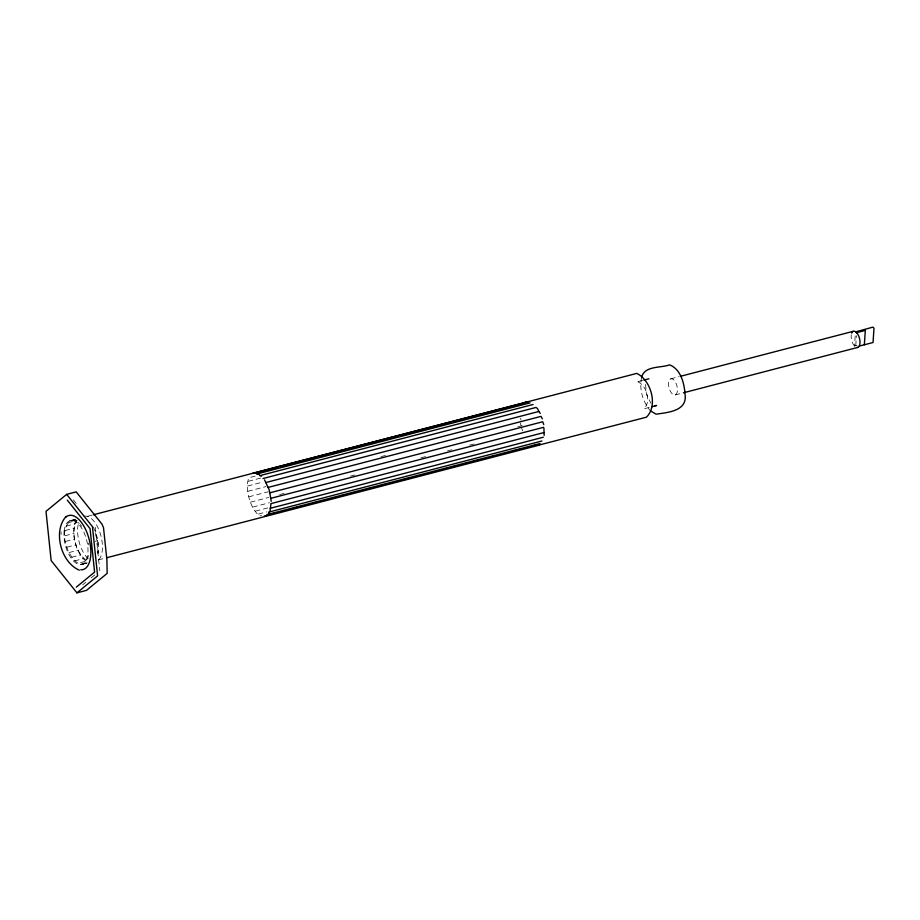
<?xml version="1.0" encoding="UTF-8"?>
<svg xmlns="http://www.w3.org/2000/svg" width="920" height="920" viewBox="0 0 920 920"><rect width="100%" height="100%" fill="white"/><g stroke="black" fill="none" stroke-linecap="round" stroke-linejoin="round"><path stroke-width="0.69" stroke-dasharray="4.6 3.45" d="M255.173 476.1L249.63 477.549L248.446 478.664L247.445 483.092C246.951 492.441 249.285 501.676 253.954 509.795L256.921 513.463L260.061 515.856L261.51 515.672M645.564 384.399L646.426 394.553L651.004 403.293M856.991 345.414L854.519 346.058L855.278 334.742M855.772 345.621L856.428 335.719M97.784 553.15L97.865 542.49L94.794 531.127M641.619 377.395C639.067 388.757 642.608 401.315 649.899 410.297M88.665 555.53L85.468 562.637L82.938 564.213L80.005 564.282C65.906 558.095 55.453 522.583 76.291 518.938M82.639 584.878L85.859 582.233M91.218 577.829L97.658 572.539M69.264 521.053L75.52 519.42M87.734 516.246L91.885 515.165M73.117 520.248L75.727 519.57M67.954 522.778L77.073 520.409C70.322 533.404 75.428 552.218 86.94 560.924L77.82 563.293M66.217 526.102L75.337 523.733M248.296 481.298L262.165 477.687M65.216 530.529L74.324 528.16M642.631 380.42L636.341 382.065L638.112 381.892C646.875 386.089 651.325 401.695 644.023 408.791L650.313 407.146M247.71 486.001L262.97 482.034M65.01 535.75L74.129 533.381M670.692 378.844L678.983 376.683M247.917 491.28L265.949 486.588M381.018 456.63L386.561 455.193M65.63 541.42L74.75 539.051M248.894 496.8L268.306 491.751M517.868 426.776L522.031 425.695L520.996 422.878M67.033 547.147L76.141 544.778M94.898 541.385L97.497 540.707M250.573 502.159L268.594 497.467M279.68 494.569L285.234 493.131M350.393 476.169L355.936 474.72M421.107 457.757L426.65 456.32M447.442 450.903L452.996 449.454M469.625 445.13L475.18 443.681M69.103 552.54L78.223 550.16M675.303 394.91L683.606 392.759M252.85 507.058L269.479 502.722M71.714 557.232L80.834 554.852M255.553 511.106L268.03 507.851M74.692 560.901L83.812 558.52M258.508 514.038L266.823 511.876M80.902 564.259L87.412 562.568M82.673 563.995L87.618 562.707M98.371 559.912L105.294 558.106M82.938 564.213L86.848 563.189M71.081 520.294L74.014 520.226L77.153 521.651M77.878 522.307L79.327 523.606M73.335 499.847L77.717 505.322M80.293 524.481L81.627 526.343M521.422 427.57L522.606 430.859M520.386 423.05L520.904 425.304M520.605 418.197L521.053 420.175M88.389 543.087L88.745 544.858M95.254 527.264L99.808 570.768M854.519 346.058A8.372 4.059 75.4 0 1 851.253 334.696M85.974 561.039A23.356 11.327 75.4 0 1 74.784 541.167A23.356 11.327 75.4 0 1 76.693 519.811M93.162 526.964A23.356 11.327 75.4 0 1 98.095 553.506M88.262 558.739A23.356 11.327 75.4 0 1 78.948 521.928M83.95 516.316A23.356 11.327 75.4 0 1 100.878 535.589A23.356 11.327 75.4 0 1 96.117 561.407M61.111 534.474A27.956 13.558 75.4 0 1 61.088 531.806M668.668 382.225A8.372 4.059 75.4 0 0 674.245 395.013A8.372 4.059 75.4 0 0 676.085 383.41A8.372 4.059 75.4 0 0 668.668 382.225M64.17 530.805A22.574 10.948 75.4 0 0 79.856 564.535A22.574 10.948 75.4 0 0 83.881 532.243A22.574 10.948 75.4 0 0 64.17 530.805"/><path stroke-width="1.38" d="M271.239 501.319L269.226 489.923L264.534 479.837M270.859 504.62L270.043 510.968L268.295 514.291M855.462 331.924L872.838 327.152L874 328.129L873.034 342.516L859.395 346.058M856.623 332.902L855.485 331.671A8.372 4.059 75.4 0 0 851.667 333.12M864.351 344.77L865.317 330.395L856.635 332.649A8.372 4.059 75.4 0 1 860.027 342.113A8.372 4.059 75.4 0 1 856.819 347.484M544.168 435.436L543.927 428.26M641.619 377.395C644.276 365.527 660.721 368.161 669.622 364.849C680.915 369.311 684.284 383.398 685.067 394.369C687.527 411.067 668.058 412.401 656.144 414.184L650.946 411.183M106.674 557.75L539.074 445.188L540.005 443.555L266.869 514.659L265.949 516.292L264.362 515.878M93.276 514.797L636.801 373.393C651.072 380.236 658.329 405.639 646.438 417.185L538.648 445.153L537.498 444.785M66.194 516.316C52.555 531.219 61.03 562.499 79.315 570.17M66.654 494.373L46 511.336L51.152 560.579L76.946 592.848L86.503 590.364L107.157 573.401L106.892 559.958L103.534 527.769L102.005 524.159L76.199 491.889L66.654 494.373L92.448 526.642L97.6 575.885L76.946 592.848M76.349 587.121L94.599 572.125L90.045 528.62L67.252 500.1M527.252 402.649L528.482 401.706L252.54 473.34M259.658 472.305L263.821 471.224M266.593 470.499L277.69 467.613M280.462 466.888L302.645 461.115M305.417 460.391L316.503 457.504M319.286 456.78L327.6 454.618M330.372 453.893L341.469 451.007M344.241 450.282L352.555 448.12M355.327 447.396L362.261 445.591M365.033 444.877L373.347 442.704M376.13 441.991L387.216 439.104M389.988 438.38L398.314 436.206M401.085 435.493L412.171 432.607M414.943 431.882L437.126 426.109M439.898 425.385L450.995 422.498M453.767 421.774L471.787 417.082M474.559 416.357L482.885 414.195M485.656 413.471L496.742 410.584M499.514 409.86L507.84 407.698M510.611 406.973L521.697 404.087M255.346 472.811L256.967 473.961L530.104 402.856M256.967 473.961L258.428 473.777L259.98 475.594L533.106 404.489M262.936 478.538L536.072 407.433L537.671 408.744M643.885 380.098L648.922 378.787M265.65 482.586L538.775 411.493L540.281 413.425M680.363 376.326L853.265 331.315M267.915 487.473L541.04 416.38L542.351 418.818M269.594 492.867L542.719 421.762L543.754 424.546M270.572 498.387L543.697 427.282M683.606 392.759L857.888 347.38M270.767 503.654L543.904 432.561M651.578 406.824L656.615 405.513L654.844 405.674M270.181 508.334L543.317 437.23M268.858 512.083L541.983 440.979M271.296 514.073L275.459 512.992M296.251 507.587L300.414 506.494M315.663 502.527L318.435 501.803M342.01 495.673L346.173 494.592M366.965 489.175L371.128 488.094M380.834 485.565L384.985 484.483M403.017 479.791L409.94 477.986M444.601 468.959L447.373 468.245M451.536 467.153L455.699 466.072M465.405 463.553L468.176 462.829M470.948 462.104L473.719 461.38M476.491 460.667L480.654 459.574M490.36 457.056L493.131 456.331M512.543 451.283L519.478 449.477M524.998 402.339L525.665 402.235M259.98 475.594L261.556 476.169M534.646 444.567L535.773 445.441M538.039 409.653L538.775 411.493M65.642 517.396A27.956 13.558 75.4 0 1 88.676 537.625A27.956 13.558 75.4 0 1 80.787 569.779"/></g></svg>
